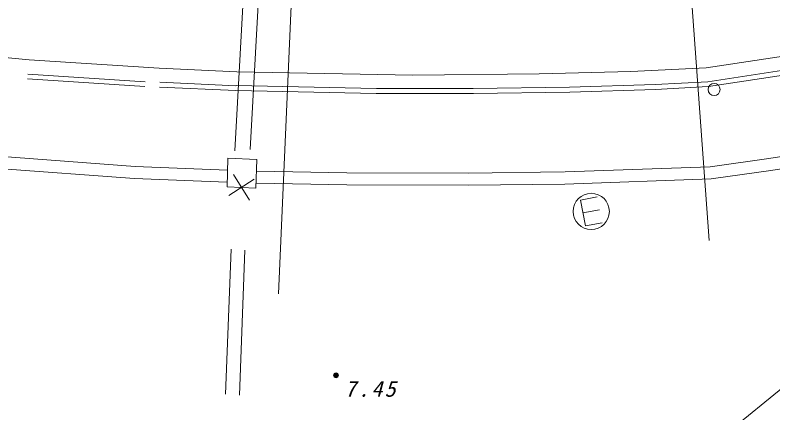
# Model space of a CAD drawing. Units: millimetres, scale not verified. Extents: x 40000 to 680000, y 20000 to 380000.
# Drawn here: x 145278 to 176587, y 252364 to 268791 of the extents above; entities that cross this region are included whole.
import ezdxf

# ---------------------------------------------------------------- set-up
doc = ezdxf.new("R2010")
doc.units = ezdxf.units.MM
doc.header["$LTSCALE"] = 1000
doc.linetypes.add('DASHED', pattern=[7.5, 6, -1.5])
doc.linetypes.add('DASHED_SPACED', pattern=[12, 6, -6])
doc.layers.add('S-BGD', color=7, linetype='Continuous', lineweight=13)
doc.styles.add('ＭＳ ゴシック', font='')
doc.styles.get('ＭＳ ゴシック').set_extended_font_data('MS Gothic')

msp = doc.modelspace()

# ---------------------------------------------------------------- linework, layer by layer
at = {"layer": 'S-BGD'}
for p, q in [((171751, 289651), (173951, 259482)), ((157484, 287765), (156164, 257283)), ((142848, 267233), (145858, 266946)), ((173826, 266621), (178615, 267344)), ((145858, 266946), (151231, 266599)), ((173900, 266039), (178715, 266777)), ((151231, 266599), (154433, 266456)), ((154433, 266456), (161717, 266315)), ((166932, 266370), (170719, 266460)), ((170719, 266460), (173826, 266621)), ((178745, 266580), (173930, 265842)), ((150636, 265840), (145792, 266160)), ((145806, 266359), (150649, 266039)), ((161717, 266315), (166932, 266370)), ((154397, 265677), (151249, 265821)), ((151258, 266021), (154403, 265877)), ((181846, 263241), (176497, 262370)), ((154064, 262886), (154035, 261706)), ((155258, 262829), (154064, 262886)), ((155222, 261651), (155258, 262829)), ((150208, 262037), (142181, 262643)), ((154294, 262206), (154963, 261151)), ((176497, 262370), (174042, 262023)), ((154029, 261890), (150208, 262037)), ((154101, 261343), (155156, 262013)), ((158983, 261780), (155250, 261850)), ((164004, 261764), (158983, 261780)), ((167992, 261813), (164004, 261764)), ((174042, 262023), (167992, 261813)), ((154035, 261706), (155222, 261651)), ((168636, 261154), (169325, 261286)), ((168636, 261154), (168841, 260083)), ((168738, 260620), (169427, 260752)), ((168841, 260083), (169530, 260214)), ((174074, 251031), (177002, 253415))]:
    msp.add_line(p, q, dxfattribs=at)
at = {"layer": 'S-BGD', "linetype": 'DASHED_SPACED'}
for p, q in [((155347, 281159), (154338, 262785)), ((155972, 281209), (154964, 262835)), ((181759, 263733), (176422, 262864)), ((150237, 262536), (142247, 263139)), ((176422, 262864), (173998, 262522)), ((154049, 262390), (150237, 262536)), ((173998, 262522), (167980, 262313)), ((158988, 262280), (155259, 262349)), ((164002, 262264), (158988, 262280)), ((167980, 262313), (164002, 262264)), ((153504, 241141), (154302, 261711)), ((154076, 241099), (154874, 261669))]:
    msp.add_line(p, q, dxfattribs=at)
at = {"layer": 'S-BGD', "linetype": 'DASHED'}
for p, q in [((154415, 265884), (160203, 265755)), ((168187, 265810), (171725, 265926)), ((171725, 265926), (173900, 266039)), ((173910, 265839), (171734, 265726)), ((160201, 265555), (154397, 265677)), ((164211, 265559), (160201, 265555)), ((160203, 265755), (164210, 265759)), ((164210, 265759), (168187, 265810)), ((168192, 265610), (164211, 265559)), ((171734, 265726), (168192, 265610))]:
    msp.add_line(p, q, dxfattribs=at)
at = {"layer": 'S-BGD'}
for centre, radius in [((174159, 265718), 249), ((169085, 260686), 746), ((158536, 253915), 100), ((158536, 253915), 87.5), ((158536, 253915), 75), ((158536, 253915), 62.5), ((158536, 253915), 50), ((158536, 253915), 37.5), ((158536, 253914), 25), ((158536, 253915), 12.5)]:
    msp.add_circle(centre, radius, dxfattribs=at)

# ---------------------------------------------------------------- texts
at = {"layer": 'S-BGD', "insert": (158902, 253016), "char_height": 659.8, "attachment_point": 7, "style": 'ＭＳ ゴシック'}
msp.add_mtext('\\T1.22;\\Q15;7.45', dxfattribs=at)

doc.saveas('drawing.dxf')
